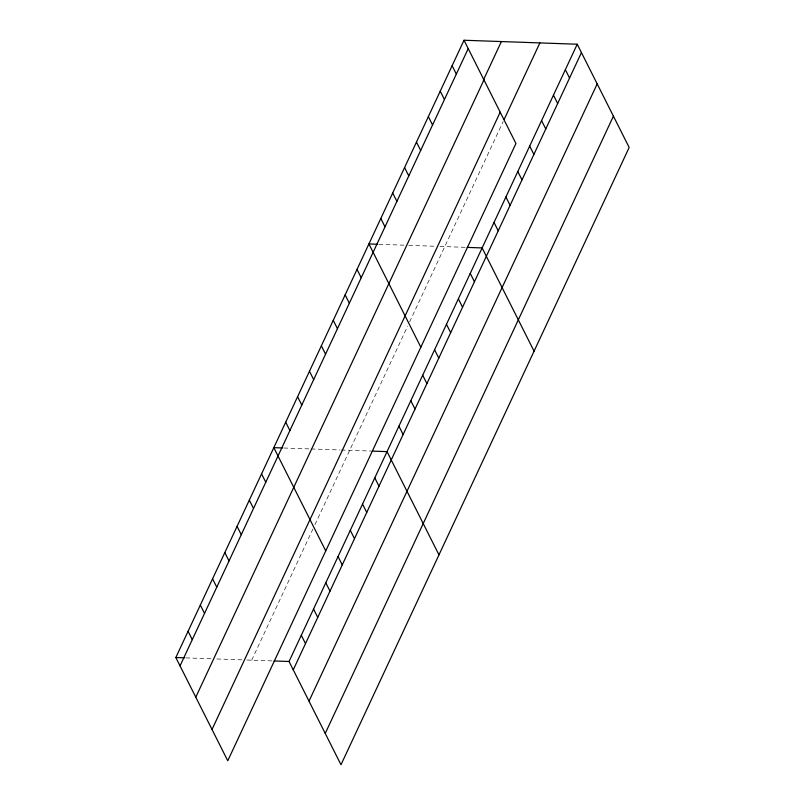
<?xml version="1.0" encoding="UTF-8"?>
<svg xmlns="http://www.w3.org/2000/svg" width="805" height="805" viewBox="0 0 805 805"><rect width="100%" height="100%" fill="white"/><g stroke="black" fill="none" stroke-linecap="round" stroke-linejoin="round"><path stroke-width="0.6" stroke-dasharray="4.03 3.02" d="M251.693 660.181L312.924 529.016M314.966 524.639L407.561 326.317M409.624 321.889L503.175 121.515M378.883 244.297L405.036 245.213M408.688 245.344L435.153 246.27M439.963 246.441L465.944 247.356M283.783 448.003L309.935 448.918M311.173 448.959L340.052 449.975M341.25 450.015L370.843 451.052M185.794 657.876L211.946 658.792M216.807 658.963L242.064 659.848M246.873 660.019L272.865 660.925"/><path stroke-width="1.21" d="M464.012 40.25L515.945 143.501L227.765 760.775L175.832 657.524L464.012 40.25L577.235 44.225L629.168 147.476L340.988 764.75L289.055 661.499L577.235 44.225M180.028 665.876L468.218 48.602M483.292 80.309L501.374 41.558M195.786 697.19L483.966 79.916M212.017 729.461L500.197 112.187M504.212 119.301L539.873 42.917M293.251 669.851L581.441 52.577M308.999 701.165L597.189 83.891M325.23 733.436L613.42 116.162M377.636 244.257L368.911 243.945L420.844 347.207M467.192 247.397L482.135 247.92L534.067 351.181M282.535 447.952L273.811 447.65L325.743 550.902M372.091 451.102L387.034 451.625L438.967 554.876M175.832 657.524L184.546 657.826M274.103 660.965L289.055 661.499M565.352 69.683L569.548 78.035M553.458 95.151L557.664 103.503M541.574 120.609L545.77 128.961M529.69 146.077L533.886 154.419M517.796 171.535L522.002 179.887M452.128 65.708L456.324 74.06M505.912 196.994L510.108 205.345M440.244 91.176L444.441 99.528M494.018 222.462L498.225 230.814M428.351 116.634L432.557 124.986M416.467 142.103L420.663 150.455M470.251 273.388L474.447 281.74M404.573 167.561L408.779 175.913M458.357 298.846L462.563 307.198M392.689 193.029L396.895 201.381M446.473 324.314L450.669 332.656M380.805 218.487L385.001 226.839M434.589 349.773L438.785 358.124M422.695 375.231L426.902 383.583M357.028 269.413L361.224 277.765M410.812 400.699L415.008 409.051M345.144 294.872L349.34 303.223M398.918 426.157L403.124 434.509M333.25 320.34L337.456 328.692M321.366 345.798L325.562 354.15M374.788 477.858L378.984 486.21M309.472 371.266L313.678 379.618M362.542 504.091L366.738 512.443M297.588 396.724L301.795 405.076M350.296 530.324L354.492 538.676M285.705 422.182L289.901 430.534M338.04 556.557L342.246 564.909M325.794 582.79L330 591.142M261.565 473.883L265.771 482.235M313.548 609.023L317.744 617.375M249.319 500.116L253.515 508.468M301.301 635.266L305.498 643.608M237.073 526.349L241.269 534.701M224.826 552.582L229.023 560.934M212.57 578.815L216.776 587.167M200.324 605.058L204.53 613.4M188.078 631.291L192.284 639.643"/></g></svg>
